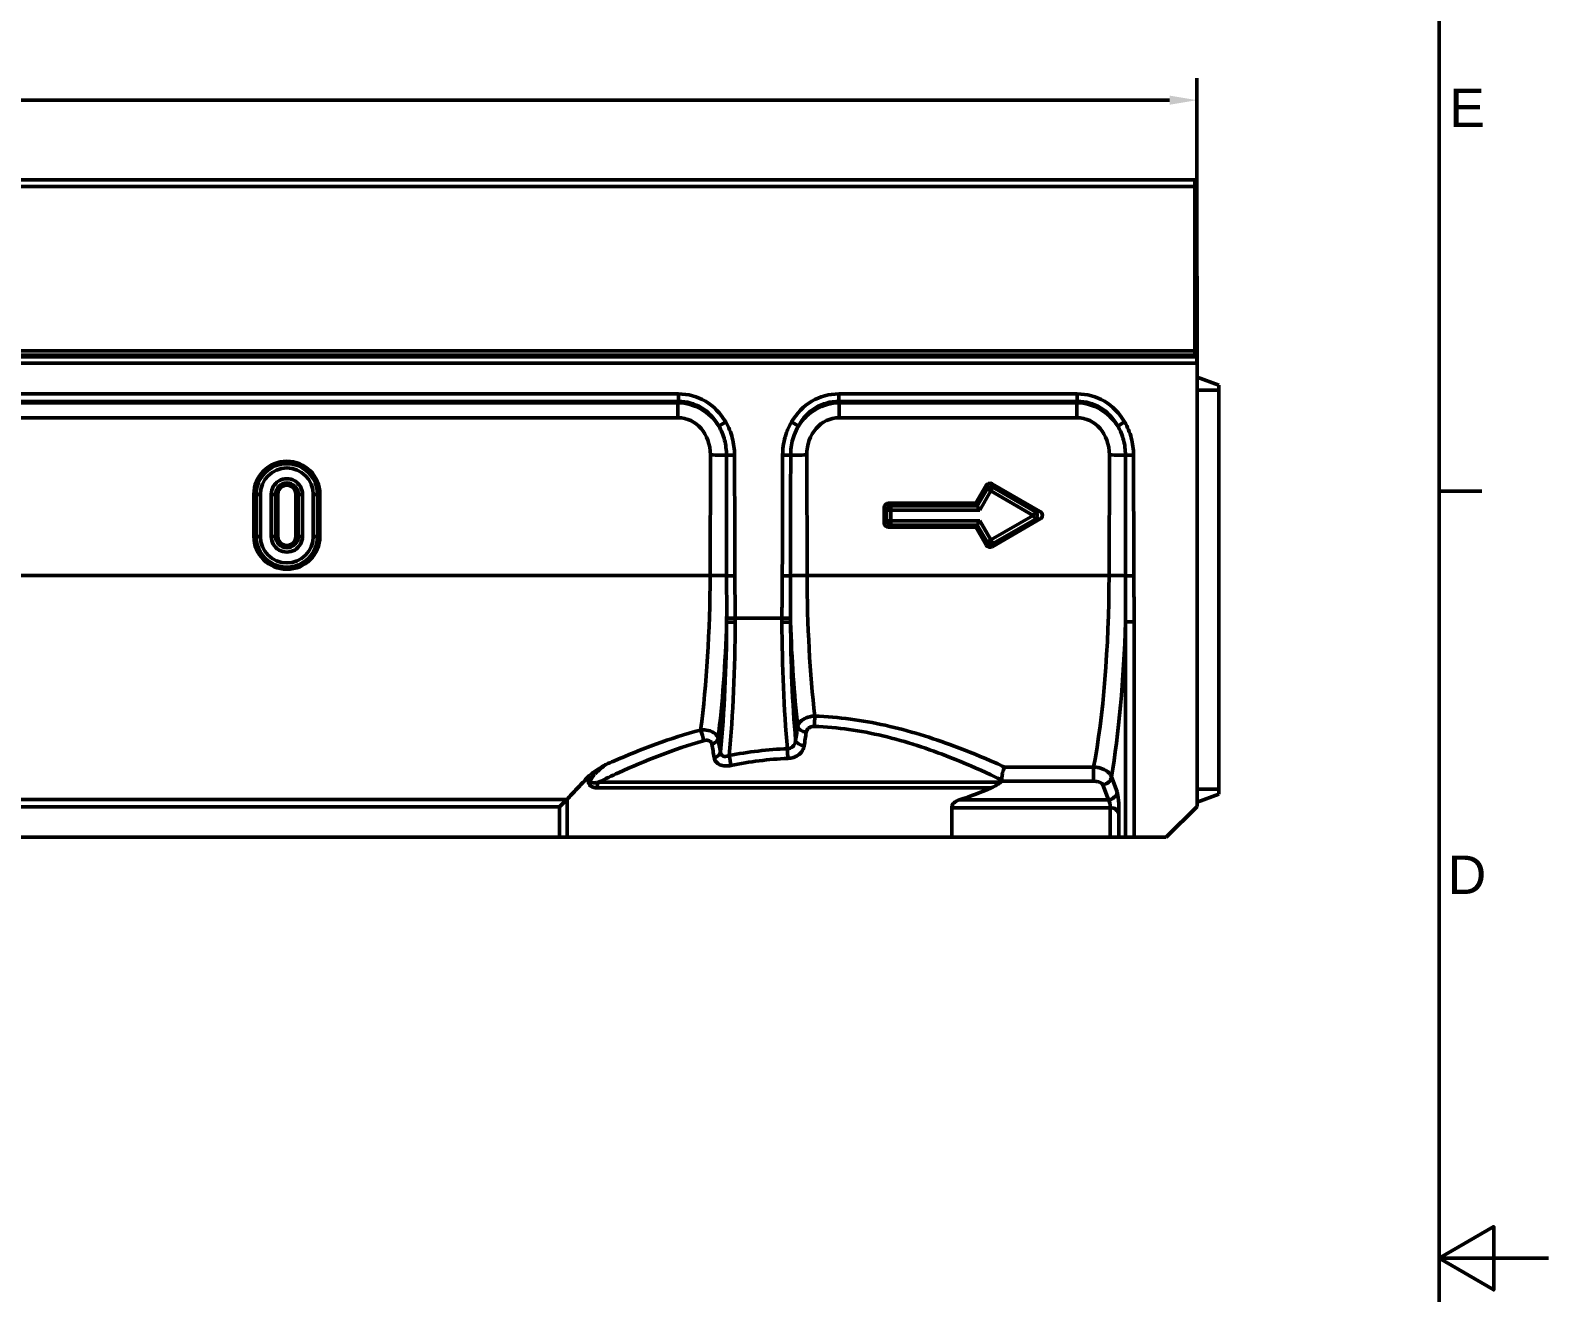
# Model space of a CAD drawing. Header units: millimetres. Extents: x 0 to 1485, y 0 to 1050.
# Drawn here: x 1138.7 to 1485, y 517.2 to 805.2 of the extents above; entities that cross this region are included whole.
import ezdxf

# ---------------------------------------------------------------- set-up
doc = ezdxf.new("R2010")
doc.units = ezdxf.units.MM
doc.header["$LTSCALE"] = 2.5
doc.layers.get('0').update_dxf_attribs({"lineweight": 50})
doc.layers.get('Defpoints').update_dxf_attribs({"lineweight": 50})
for name, color, linetype, lineweight in [('Bemaßung (ISO)', 7, 'Continuous', 50), ('Rahmen_0', 7, 'Continuous', 50), ('Rahmen_2', 7, 'Continuous', 50), ('Sichtbare Kanten(DIN)', 7, 'Continuous', 50), ('Sichtbare tangentiale Kanten(DIN)', 7, 'Continuous', 50)]:
    doc.layers.add(name, color=color, linetype=linetype, lineweight=lineweight)
doc.styles.add('Aktuell-DINNach Layer', font='arial.ttf')
doc.styles.add('TXT 3_5', font='isocpeur.ttf')
doc.dimstyles.new('Anrin Standard (DIN)', dxfattribs={"dimscale": 2.5, "dimtxt": 3.5, "dimasz": 2.5, "dimexe": 2, "dimexo": 0, "dimgap": 0.8, "dimtad": 1, "dimrnd": 1e-08, "dimtxsty": 'TXT 3_5', "dimcen": 0.09, "dimdle": 10, "dimclrd": 256, "dimclre": 256, "dimclrt": 256, "dimadec": 0, "dimazin": 2, "dimtfac": 0.714286, "dimtmove": 0, "dimatfit": 3, "dimfxl": 1, "dimtolj": 1, "dimlwd": -1, "dimlwe": -1, "dimarcsym": 0})

# ---------------------------------------------------------------- blocks, each defined once
blk = doc.blocks.new('Ränder Standardrahmen')
at = {"layer": 'Rahmen_0'}
blk.add_line((584, 280), (587.9, 280), dxfattribs=at)
at = {"layer": 'Rahmen_0', "flags": 128}
for points in [[(10, 10), (10, 410), (584, 410), (584, 10), (10, 10)], [(594, 210), (584, 210), (589, 212.89), (589, 207.11), (584, 210)]]:
    blk.add_lwpolyline(points, dxfattribs=at)
at = {"layer": 'Rahmen_2', "char_height": 3.5, "attachment_point": 7, "style": 'Aktuell-DINNach Layer'}
for s, insert in [('E', (584.92, 313.25)), ('D', (584.78, 243.25))]:
    blk.add_mtext(s, dxfattribs=dict(at, insert=insert))
blk = doc.blocks.new('*D16')
at = {"layer": 'Bemaßung (ISO)', "transparency": 16777216}
for p, q in [((404.79, 729.24), (404.79, 794.24)), ((1404.79, 729.24), (1404.79, 794.24)), ((411.04, 789.24), (1398.54, 789.24))]:
    blk.add_line(p, q, dxfattribs=at)
for points in [[(411.04, 790.28), (411.04, 788.2), (404.79, 789.24)], [(1398.54, 790.28), (1398.54, 788.2), (1404.79, 789.24)]]:
    blk.add_solid(points, dxfattribs=at)
at = {"layer": 'Defpoints', "color": 0, "transparency": 16777216}
for p in [(1404.79, 789.24), (404.79, 729.24), (1404.79, 729.24)]:
    blk.add_point(p, dxfattribs=at)
at = {"layer": 'Bemaßung (ISO)', "transparency": 16777216, "insert": (894.29, 799.99), "char_height": 8.75, "attachment_point": 1, "style": 'TXT 3_5'}
blk.add_mtext('\\A1;1000', dxfattribs=at)

msp = doc.modelspace()

# ---------------------------------------------------------------- linework, layer by layer
at = {"layer": 'Sichtbare Kanten(DIN)'}
for p, q in [((405.294, 771.066), (1404.294, 771.066)), ((1404.294, 771.066), (1404.294, 769.566)), ((1404.294, 732.071), (1404.294, 769.566)), ((1404.294, 749.066), (1404.794, 749.066)), ((1404.794, 736.334), (1404.794, 749.066)), ((1404.294, 736.334), (1404.794, 736.334)), ((1404.294, 736.066), (1404.794, 736.066)), ((1404.794, 736.066), (1404.794, 736.334)), ((1404.794, 732.066), (1404.794, 736.066)), ((405.294, 731.066), (1404.294, 731.066)), ((1404.294, 732.071), (1404.294, 731.066)), ((1404.794, 730.652), (1404.794, 732.066)), ((404.794, 729.238), (1404.794, 729.238)), ((1404.794, 729.238), (1404.794, 730.652)), ((1404.794, 628.066), (1404.794, 729.238)), ((1409.794, 724.247), (1404.794, 726.066)), ((1409.794, 724.247), (1409.794, 723.066)), ((1409.794, 632.066), (1409.794, 723.066)), ((1354.36, 697.258), (1356.718, 701.342)), ((1358.038, 701.696), (1369.009, 695.362)), ((1189.662, 689.726), (1189.662, 699.326)), ((1195.126, 699.326), (1195.126, 689.726)), ((1199.262, 689.726), (1199.262, 699.326)), ((1204.726, 699.326), (1204.726, 689.726)), ((1333.462, 692.76), (1333.462, 696.292)), ((1334.428, 697.258), (1354.36, 697.258)), ((1354.36, 697.258), (1354.669, 696.697)), ((1369.009, 693.69), (1358.038, 687.356)), ((1354.36, 691.794), (1334.428, 691.794)), ((1354.36, 691.794), (1354.669, 692.304)), ((1356.718, 687.71), (1354.36, 691.794)), ((1409.794, 630.886), (1404.794, 629.066)), ((1409.794, 632.066), (1409.794, 630.886)), ((1261.07, 629.647), (1259.395, 627.972)), ((1348.852, 627.792), (1348.852, 621.066)), ((1397.794, 621.066), (1404.794, 628.066)), ((959.291, 621.066), (1259.395, 621.066)), ((1259.395, 621.066), (1261.1, 621.066)), ((1348.852, 621.066), (1261.1, 621.066)), ((1385, 621.066), (1348.852, 621.066)), ((1385, 621.066), (1386.969, 621.066)), ((1386.969, 621.066), (1388.502, 621.066)), ((1390.472, 621.066), (1388.502, 621.066)), ((1390.472, 621.066), (1397.794, 621.066))]:
    msp.add_line(p, q, dxfattribs=at)
for centre, major_axis, ratio, start_param, end_param in [((1197.194, 699.326), (-7.532, 0), 0.9999171, 3.1415927, 6.2831853), ((1197.194, 699.326), (2.068, 0), 0.9999171, 0, 3.1415927), ((1357.58, 700.765), (-0.277, 1.033), 0.9351803, 5.5309968, 7.0347556), ((1334.497, 696.223), (-0.757, 0.756), 0.9351131, 5.5306883, 7.0344472), ((1355.227, 695.734), (-0.577, 1), 0.0055763, 0.2714579, 1.5804548), ((1334.497, 692.829), (-0.757, -0.756), 0.9351131, 5.5319234, 7.0356823), ((1355.227, 693.273), (-0.577, -1), 0.0055763, 0.2521409, 1.5611378), ((1368.387, 694.526), (1.135, 0), 0.8813393, 5.2922911, 7.2740795), ((1197.194, 689.726), (7.532, 0), 0.9999171, 3.1415927, 6.2831853), ((1197.194, 689.726), (-2.068, 0), 0.9999171, 0, 3.1415927), ((1357.58, 688.287), (-0.277, -1.033), 0.9351803, 5.531615, 7.0353738), ((1314.794, 643.953), (49.571, 0), 0.5067062, 5.8594087, 5.868831), ((1314.794, 653.781), (63, 0), 0.4663077, 5.3166182, 5.4650249)]:
    msp.add_ellipse(centre, major_axis=major_axis, ratio=ratio, start_param=start_param, end_param=end_param, dxfattribs=at)
for points, knots in [([(1265.993, 634.902), (1266.134, 635.054), (1266.297, 635.202), (1267.115, 635.884), (1268.079, 636.509), (1269.366, 637.293), (1269.655, 637.466), (1269.954, 637.642), (1269.964, 637.649), (1269.974, 637.655)], [0, 0, 0, 0, 0.08116696, 0.08116696, 0.39475918, 0.39475918, 0.48340464, 0.48340464, 0.48654807, 0.48654807, 0.48654807, 0.48654807]), ([(1360.17, 633.84), (1360.173, 633.843), (1360.175, 633.847), (1360.226, 633.91), (1360.254, 633.986), (1360.26, 634.087), (1360.26, 634.107), (1360.259, 634.127)], [1.644291853, 1.644291853, 1.644291853, 1.644291853, 1.64661351, 1.64661351, 1.68740138, 1.68740138, 1.696446353, 1.696446353, 1.696446353, 1.696446353]), ([(1360.87, 637.088), (1360.87, 637.086), (1360.869, 637.085), (1360.814, 636.959), (1360.76, 636.819), (1360.655, 636.512), (1360.604, 636.347), (1360.489, 635.928), (1360.429, 635.669), (1360.335, 635.165), (1360.3, 634.924), (1360.258, 634.483), (1360.252, 634.288), (1360.259, 634.127)], [-0.00065269, -0.00065269, -0.00065269, -0.00065269, 0, 0, 0.05572806, 0.05572806, 0.11130054, 0.11130054, 0.19046561, 0.19046561, 0.26643021, 0.26643021, 0.34142771, 0.34142771, 0.34142771, 0.34142771]), ([(1261.1, 629.678), (1261.825, 630.45), (1262.58, 631.255), (1263.661, 632.408), (1263.967, 632.736), (1264.277, 633.066)], [14.00292765, 14.00292765, 14.00292765, 14.00292765, 14.45510445, 14.45510445, 14.63145478, 14.63145478, 14.63145478, 14.63145478]), ([(1359.98, 633.624), (1359.792, 633.408), (1359.496, 633.2), (1358.766, 632.759), (1358.305, 632.533), (1357.858, 632.338)], [2.63099841, 2.63099841, 2.63099841, 2.63099841, 2.79183553, 2.79183553, 2.98450267, 2.98450267, 2.98450267, 2.98450267]), ([(1348.852, 627.792), (1348.852, 627.918), (1348.871, 628.043), (1348.941, 628.282), (1348.992, 628.397), (1349.181, 628.718), (1349.354, 628.901), (1349.835, 629.297), (1350.203, 629.482), (1350.586, 629.605)], [0.83120903, 0.83120903, 0.83120903, 0.83120903, 0.86900972, 0.86900972, 0.90681041, 0.90681041, 0.9824118, 0.9824118, 1.11644224, 1.11644224, 1.11644224, 1.11644224]), ([(1386.938, 626.622), (1386.933, 626.689), (1386.923, 626.759), (1386.879, 626.938), (1386.836, 627.046), (1386.678, 627.281), (1386.552, 627.397), (1386.211, 627.593), (1386.004, 627.666), (1385.535, 627.767), (1385.276, 627.791), (1385.008, 627.792), (1385.004, 627.792), (1385, 627.792)], [0, 0, 0, 0, 0.02246891, 0.02246891, 0.05681622, 0.05681622, 0.1008736, 0.1008736, 0.14597926, 0.14597926, 0.19269099, 0.19269099, 0.19345548, 0.19345548, 0.19345548, 0.19345548]), ([(1386.938, 626.622), (1386.948, 626.503), (1386.958, 626.384), (1386.969, 626.259), (1386.969, 626.255), (1386.969, 626.251)], [0.371917788, 0.371917788, 0.371917788, 0.371917788, 0.409302427, 0.409302427, 0.410610191, 0.410610191, 0.410610191, 0.410610191])]:
    msp.add_open_spline(points, degree=3, knots=knots, dxfattribs=at)
for points in [[(1264.277, 633.066), (1264.833, 633.66), (1265.405, 634.273), (1265.993, 634.902)], [(1261.07, 629.647), (1261.08, 629.657), (1261.09, 629.667), (1261.1, 629.678)]]:
    msp.add_open_spline(points, degree=3, dxfattribs=at)
at = {"layer": 'Sichtbare tangentiale Kanten(DIN)'}
for p, q in [((1404.294, 769.566), (405.294, 769.566)), ((405.294, 732.071), (1404.294, 732.071)), ((1404.294, 732.066), (1404.794, 732.066)), ((404.794, 730.652), (1404.794, 730.652)), ((1286.49, 722.221), (963.097, 722.221)), ((963.097, 720.489), (1286.49, 720.489)), ((1286.49, 720.489), (1286.399, 720.191)), ((1286.49, 720.489), (1286.49, 722.221)), ((1377.49, 722.221), (1323.097, 722.221)), ((1323.097, 720.489), (1323.097, 722.221)), ((1323.097, 720.489), (1377.49, 720.489)), ((1323.188, 720.191), (1323.097, 720.489)), ((1377.49, 720.489), (1377.399, 720.191)), ((1377.49, 720.489), (1377.49, 722.221)), ((1404.794, 723.066), (1409.794, 723.066)), ((1286.399, 720.191), (963.188, 720.191)), ((1286.399, 720.191), (1286.399, 716.779)), ((1323.188, 720.191), (1323.188, 716.779)), ((1377.399, 720.191), (1323.188, 720.191)), ((1377.399, 720.191), (1377.399, 716.779)), ((963.188, 716.779), (1286.399, 716.779)), ((1297.291, 715.815), (1295.715, 714.89)), ((1313.873, 714.89), (1312.296, 715.815)), ((1323.188, 716.779), (1377.399, 716.779)), ((1388.291, 715.815), (1386.715, 714.89)), ((1293.798, 708.28), (1293.736, 680.772)), ((1299.308, 708.246), (1297.471, 708.24)), ((1312.116, 708.24), (1310.279, 708.246)), ((1315.852, 680.772), (1315.789, 708.28)), ((1384.798, 708.28), (1384.736, 680.772)), ((1388.471, 708.24), (1390.308, 708.246)), ((1356.914, 700.586), (1354.669, 696.697)), ((1355.227, 695.721), (1357.751, 700.093)), ((1356.718, 701.342), (1356.914, 700.586)), ((1357.751, 700.093), (1367.455, 694.491)), ((1358.234, 700.939), (1358.038, 701.696)), ((1367.938, 695.337), (1358.234, 700.939)), ((1190.197, 699.3), (1189.662, 699.326)), ((1190.197, 699.3), (1190.197, 689.701)), ((1191.163, 689.691), (1191.163, 699.29)), ((1193.624, 699.29), (1193.624, 689.691)), ((1195.126, 699.326), (1194.59, 699.3)), ((1194.59, 689.701), (1194.59, 699.3)), ((1199.262, 699.326), (1199.797, 699.3)), ((1199.797, 699.3), (1199.797, 689.701)), ((1200.763, 689.691), (1200.763, 699.29)), ((1203.224, 699.29), (1203.224, 689.691)), ((1204.19, 699.3), (1204.726, 699.326)), ((1204.19, 689.701), (1204.19, 699.3)), ((1333.462, 696.292), (1333.997, 695.731)), ((1334.963, 696.697), (1334.428, 697.258)), ((1334.963, 696.697), (1334.963, 695.721)), ((1354.669, 696.697), (1334.963, 696.697)), ((1333.997, 693.27), (1333.462, 692.76)), ((1333.997, 695.731), (1333.997, 693.27)), ((1334.963, 695.721), (1355.227, 695.721)), ((1334.963, 693.26), (1334.963, 695.721)), ((1334.963, 693.26), (1334.963, 692.304)), ((1355.227, 693.26), (1334.963, 693.26)), ((1357.751, 688.888), (1355.227, 693.26)), ((1367.455, 694.491), (1357.751, 688.888)), ((1358.234, 688.062), (1367.938, 693.664)), ((1369.009, 695.362), (1367.938, 695.337)), ((1367.938, 693.664), (1369.009, 693.69)), ((1189.662, 689.726), (1190.197, 689.701)), ((1195.126, 689.726), (1194.59, 689.701)), ((1199.797, 689.701), (1199.262, 689.726)), ((1204.19, 689.701), (1204.726, 689.726)), ((1334.428, 691.794), (1334.963, 692.304)), ((1334.963, 692.304), (1354.669, 692.304)), ((1354.669, 692.304), (1356.914, 688.415)), ((1356.914, 688.415), (1356.718, 687.71)), ((1358.038, 687.356), (1358.234, 688.062)), ((955.852, 680.772), (1293.736, 680.772)), ((1297.502, 680.73), (1299.385, 680.734)), ((1310.202, 680.734), (1312.085, 680.73)), ((1315.852, 680.772), (1384.736, 680.772)), ((1388.502, 680.73), (1390.385, 680.734)), ((1297.509, 671.059), (1299.47, 671.066)), ((1310.117, 671.066), (1299.47, 671.066)), ((1310.117, 671.066), (1312.078, 671.059)), ((1388.502, 670.217), (1390.472, 670.217)), ((1388.502, 670.217), (1388.502, 621.066)), ((1390.472, 621.066), (1390.472, 670.217)), ((1360.17, 633.84), (1381.206, 633.84)), ((1381.206, 637.088), (1360.87, 637.088)), ((1381.206, 633.84), (1381.206, 637.088)), ((1386.562, 631.417), (1385.26, 634.861)), ((1357.858, 632.338), (1267.942, 632.338)), ((1268.29, 633.624), (1359.98, 633.624)), ((1383.29, 633.048), (1384.592, 629.605)), ((1404.794, 632.066), (1409.794, 632.066)), ((1261.07, 629.647), (961.129, 629.647)), ((961.129, 627.972), (1259.395, 627.972)), ((1259.395, 627.972), (1259.395, 621.066)), ((1261.1, 621.066), (1261.1, 629.678)), ((1348.852, 627.792), (1385, 627.792)), ((1384.592, 629.605), (1350.586, 629.605)), ((1385, 627.792), (1385, 621.066)), ((1386.969, 621.066), (1386.969, 626.251))]:
    msp.add_line(p, q, dxfattribs=at)
for centre, major_axis, ratio, start_param, end_param in [((1285.256, 706.055), (4.777, 15.64), 0.8561015, 5.6163195, 6.5389201), ((1285.256, 706.055), (4.276, 14.003), 0.8196162, 5.6163195, 6.5389201), ((1324.331, 706.055), (-4.777, 15.64), 0.8561015, 6.0274505, 6.9500511), ((1324.331, 706.055), (-4.276, 14.003), 0.8196162, 6.0274505, 6.9500511), ((1376.256, 706.055), (4.777, 15.64), 0.8561015, 5.6163195, 6.5389201), ((1376.256, 706.055), (4.276, 14.003), 0.8196162, 5.6163195, 6.5389201), ((1285.673, 707.42), (3.621, 12.318), 0.9346303, 5.6050465, 6.5276471), ((1323.915, 707.42), (-3.621, 12.318), 0.9346303, 6.0387235, 6.9613241), ((1376.673, 707.42), (3.621, 12.318), 0.9346303, 5.6050465, 6.5276471), ((1285.673, 707.472), (2.696, 9.02), 0.8497244, 5.0480633, 6.5319261), ((1323.915, 707.472), (-2.696, 9.02), 0.8497244, 6.0344445, 7.5183073), ((1376.673, 707.472), (2.696, 9.02), 0.8497244, 5.0480633, 6.5319261), ((1293.798, 708.228), (-4, 0.009), 0.0128774, 3.5485266, 4.7124182), ((1293.379, 523.846), (1.058, 465.904), 0.0085854, 5.0558499, 5.119323), ((1293.379, 523.846), (1.058, 465.93), 0.0128774, 5.0558499, 5.119323), ((1316.208, 523.846), (-1.058, 465.93), 0.0128774, 1.1638623, 1.2273354), ((1316.208, 523.846), (-1.058, 465.904), 0.0085854, 1.1638623, 1.2273354), ((1315.789, 708.228), (4, 0.009), 0.0128774, 1.5707671, 2.7346587), ((1384.798, 708.228), (-4, 0.009), 0.0128774, 3.5485266, 4.7124182), ((1384.379, 523.846), (1.058, 465.904), 0.0085854, 5.0558499, 5.119323), ((1384.379, 523.846), (1.058, 465.93), 0.0128774, 5.0558499, 5.119323), ((1197.194, 699.3), (6.997, 0), 0.9999171, 0, 3.1415927), ((1197.194, 699.29), (-6.031, 0), 0.9999171, 3.1415927, 6.2831853), ((1197.194, 699.29), (3.569, 0), 0.9999171, 0, 3.1415927), ((1197.194, 699.3), (-2.603, 0), 0.9999171, 3.1415927, 6.2831853), ((1357.751, 700.106), (-0.968, -0.251), 0.9306279, 3.9696169, 5.4733757), ((1357.751, 700.106), (-0.866, 0.5), 0.0111522, 0.2682386, 1.5772355), ((1357.751, 700.106), (0.5, 0.866), 0.0064387, 4.7012363, 6.0102332), ((1191.163, 699.303), (-1, 0), 0.0128775, 0.2617994, 1.5707963), ((1193.624, 699.303), (1, 0), 0.0128775, 4.712389, 6.0213859), ((1200.763, 699.303), (-1, 0), 0.0128775, 0.2617994, 1.5707963), ((1203.224, 699.303), (1, 0), 0.0128775, 4.712389, 6.0213859), ((1334.963, 695.734), (-0.723, -0.69), 0.931809, 3.9856004, 5.4893593), ((1334.963, 695.734), (-1, 0), 0.0128775, 0.2617994, 1.5707963), ((1334.963, 693.273), (-1, 0), 0.0128775, 0.2617994, 1.5707963), ((1334.963, 693.273), (0.689, -0.724), 0.9382622, 3.9868355, 5.4905943), ((1367.455, 694.504), (0.5, 0.866), 0.0064387, 4.7012363, 6.0102332), ((1367.455, 694.504), (0.5, -0.866), 0.0064387, 4.7235417, 6.0325386), ((1367.455, 694.504), (-0.024, 1), 0.8813393, 3.6942365, 5.676025), ((1191.163, 689.704), (-1, 0), 0.0128775, 0.2617994, 1.5707963), ((1197.194, 689.701), (-6.997, 0), 0.9999171, 0, 3.1415927), ((1197.194, 689.691), (6.031, 0), 0.9999171, 3.1415927, 6.2831853), ((1193.624, 689.704), (1, 0), 0.0128775, 4.712389, 6.0213859), ((1197.194, 689.691), (-3.569, 0), 0.9999171, 0, 3.1415927), ((1197.194, 689.701), (2.603, 0), 0.9999171, 3.1415927, 6.2831853), ((1200.763, 689.704), (-1, 0), 0.0128775, 0.2617994, 1.5707963), ((1203.224, 689.704), (1, 0), 0.0128775, 4.712389, 6.0213859), ((1357.751, 688.901), (-0.866, -0.5), 0.0111522, 0.2553602, 1.5643571), ((1357.751, 688.901), (0.964, -0.268), 0.9394432, 3.9702351, 5.4739939), ((1357.751, 688.901), (0.5, -0.866), 0.0064387, 4.7235417, 6.0325386), ((1282.099, 681.571), (0, -62), 0.1877029, 0.9504157, 1.5579185), ((1293.736, 680.721), (4, -0.009), 0.0128774, 0.3434609, 1.5708256), ((1315.852, 680.721), (-4, -0.009), 0.0128774, 4.7123597, 5.9397244), ((1327.488, 681.571), (0, 62), 0.1877029, 1.5836742, 2.1293891), ((1373.099, 681.571), (0, -62), 0.1877029, 0.7706377, 1.5579185), ((1384.736, 680.721), (4, -0.009), 0.0128774, 0.3434609, 1.5708256), ((1286.038, 681.571), (0, 66), 0.176327, 4.0994088, 4.5389466), ((1286.57, 671.066), (0, -62), 0.176327, 1.0554951, 1.5565122), ((1299.471, 670.181), (-2, 0.005), 0.0142836, 0.1745509, 1.5708323), ((1288.54, 671.066), (0, 64), 0.1708168, 4.200113, 4.6981048), ((1310.117, 670.181), (2, 0.005), 0.0142836, 4.712353, 6.1086344), ((1321.048, 671.066), (0, -64), 0.1708168, 4.7266732, 5.1966749), ((1323.549, 681.571), (0, -66), 0.176327, 4.8858314, 5.2757571), ((1323.017, 671.066), (0, 62), 0.176327, 1.5850805, 2.0365938), ((1377.038, 681.571), (0, 66), 0.176327, 3.9261124, 4.5395028), ((1317.62, 647.651), (0.072, 1.999), 0.022596, 1.0126123, 2.2702948), ((1291.568, 644.365), (-0.535, 1.927), 0.1878311, 3.9311281, 5.3069371), ((1315.68, 646.324), (-1.978, 0.294), 0.6398095, 0.2279155, 1.6529239), ((1293.587, 643.6), (1.971, 0.338), 0.692409, 4.8865165, 6.0401242), ((1311.373, 640.338), (-0.084, 1.998), 0.0221423, 4.0125798, 5.1962085), ((1315.219, 643.22), (-1.978, 0.293), 0.6391954, 0.2277614, 1.6594657), ((1294.113, 640.513), (1.972, 0.333), 0.6866749, 4.8691173, 6.041986), ((1298.069, 638.716), (-0.391, 1.961), 0.1091703, 3.9761347, 5.2138687), ((1383.29, 634.861), (1.871, 0.707), 0.8949521, 4.3860744, 5.8834178), ((1269.429, 632.338), (0, -2), 0.7436793, 4.0142573, 4.712389), ((1384.592, 631.417), (1.871, 0.707), 0.8949521, 4.3860744, 5.8834178), ((1386.264, 627.792), (0, 4), 0.176327, 4.4154983, 5.846853), ((1384.294, 627.792), (0, -2), 0.352654, 1.5707963, 2.7052603), ((1385, 625.927), (2, 0), 0.9326153, 0.1745329, 1.5707963)]:
    msp.add_ellipse(centre, major_axis=major_axis, ratio=ratio, start_param=start_param, end_param=end_param, dxfattribs=at)
for points, knots in [([(1295.715, 714.89), (1296.292, 713.904), (1296.737, 712.818), (1297.324, 710.567), (1297.469, 709.405), (1297.471, 708.24)], [-0.78920561, -0.78920561, -0.78920561, -0.78920561, -0.3946028, -0.3946028, 0, 0, 0, 0]), ([(1299.308, 708.246), (1299.304, 709.562), (1299.139, 710.876), (1298.466, 713.438), (1297.957, 714.681), (1297.291, 715.815)], [0, 0, 0, 0, 0.3946028, 0.3946028, 0.78920561, 0.78920561, 0.78920561, 0.78920561]), ([(1312.296, 715.815), (1311.847, 715.05), (1311.468, 714.235), (1310.684, 712.043), (1310.402, 710.633), (1310.291, 708.891), (1310.28, 708.568), (1310.279, 708.246)], [0, 0, 0, 0, 0.26638282, 0.26638282, 0.69259534, 0.69259534, 0.78920561, 0.78920561, 0.78920561, 0.78920561]), ([(1312.116, 708.24), (1312.117, 708.526), (1312.126, 708.811), (1312.222, 710.352), (1312.469, 711.594), (1313.153, 713.514), (1313.483, 714.225), (1313.873, 714.89)], [-0.78920561, -0.78920561, -0.78920561, -0.78920561, -0.69259534, -0.69259534, -0.26638282, -0.26638282, 0, 0, 0, 0]), ([(1386.715, 714.89), (1387.292, 713.904), (1387.735, 712.821), (1388.321, 710.582), (1388.469, 709.408), (1388.471, 708.24)], [-0.79015841, -0.79015841, -0.79015841, -0.79015841, -0.39557188, -0.39557188, 0, 0, 0, 0]), ([(1390.308, 708.246), (1390.304, 709.565), (1390.135, 710.894), (1389.465, 713.441), (1388.957, 714.681), (1388.291, 715.815)], [0, 0, 0, 0, 0.39557188, 0.39557188, 0.79015841, 0.79015841, 0.79015841, 0.79015841]), ([(1297.502, 680.73), (1297.504, 678.618), (1297.513, 676.509), (1297.518, 673.29), (1297.517, 672.172), (1297.509, 671.059)], [-0.96679665, -0.96679665, -0.96679665, -0.96679665, -0.33669121, -0.33669121, 0, 0, 0, 0]), ([(1299.47, 671.066), (1299.466, 672.189), (1299.454, 673.311), (1299.416, 676.533), (1299.39, 678.634), (1299.385, 680.734)], [0, 0, 0, 0, 0.33669121, 0.33669121, 0.96679665, 0.96679665, 0.96679665, 0.96679665]), ([(1310.202, 680.734), (1310.197, 678.699), (1310.173, 676.664), (1310.135, 673.441), (1310.122, 672.254), (1310.117, 671.066)], [0, 0, 0, 0, 0.6105745, 0.6105745, 0.96679682, 0.96679682, 0.96679682, 0.96679682]), ([(1312.078, 671.059), (1312.07, 672.236), (1312.07, 673.419), (1312.075, 676.639), (1312.084, 678.684), (1312.085, 680.73)], [-0.96679682, -0.96679682, -0.96679682, -0.96679682, -0.6105745, -0.6105745, 0, 0, 0, 0]), ([(1388.502, 680.73), (1388.503, 680.093), (1388.504, 679.457), (1388.509, 677.046), (1388.517, 675.274), (1388.517, 672.409), (1388.513, 671.311), (1388.502, 670.217)], [-1.0517367, -1.0517367, -1.0517367, -1.0517367, -0.8618434, -0.8618434, -0.3314782, -0.3314782, 0, 0, 0, 0]), ([(1390.472, 670.217), (1390.472, 671.322), (1390.463, 672.427), (1390.432, 675.299), (1390.407, 677.067), (1390.39, 679.468), (1390.387, 680.101), (1390.385, 680.734)], [0, 0, 0, 0, 0.3314782, 0.3314782, 0.8618434, 0.8618434, 1.0517367, 1.0517367, 1.0517367, 1.0517367]), ([(1317.62, 648.711), (1317.382, 648.706), (1317.142, 648.686), (1316.333, 648.568), (1315.784, 648.398), (1314.773, 647.888), (1314.336, 647.521), (1313.88, 646.863), (1313.763, 646.593), (1313.71, 646.324)], [0, 0, 0, 0, 0.03592717, 0.03592717, 0.12287406, 0.12287406, 0.22393086, 0.22393086, 0.28709136, 0.28709136, 0.28709136, 0.28709136]), ([(1360.87, 637.088), (1360.196, 637.394), (1359.516, 637.7), (1355.787, 639.347), (1352.633, 640.649), (1344.342, 643.738), (1339.079, 645.389), (1328.461, 647.766), (1323.04, 648.521), (1317.62, 648.711)], [-4.6289295, -4.6289295, -4.6289295, -4.6289295, -4.3858378, -4.3858378, -3.3076901, -3.3076901, -1.6276799, -1.6276799, 0, 0, 0, 0]), ([(1291.568, 645.527), (1288.098, 644.593), (1284.697, 643.496), (1278.076, 641.094), (1274.864, 639.793), (1271.75, 638.438), (1271.155, 638.179), (1270.563, 637.918), (1269.974, 637.655)], [-4.3998367, -4.3998367, -4.3998367, -4.3998367, -3.2998775, -3.2998775, -2.1999183, -2.1999183, -2.1999183, -1.9896744, -1.9896744, -1.9896744, -1.9896744]), ([(1295.557, 643.6), (1295.536, 643.702), (1295.506, 643.804), (1295.309, 644.294), (1295.001, 644.648), (1294.101, 645.234), (1293.479, 645.437), (1292.412, 645.565), (1291.984, 645.567), (1291.568, 645.527)], [0, 0, 0, 0, 0.02386391, 0.02386391, 0.11761917, 0.11761917, 0.22550289, 0.22550289, 0.29293021, 0.29293021, 0.29293021, 0.29293021]), ([(1313.71, 646.324), (1313.633, 645.807), (1313.557, 645.29), (1313.403, 644.255), (1313.326, 643.738), (1313.25, 643.22)], [-0.40819786, -0.40819786, -0.40819786, -0.40819786, -0.20409893, -0.20409893, 0, 0, 0, 0]), ([(1315.208, 641.934), (1315.283, 642.452), (1315.357, 642.969), (1315.506, 644.004), (1315.58, 644.521), (1315.655, 645.039)], [0, 0, 0, 0, 0.20409893, 0.20409893, 0.40819786, 0.40819786, 0.40819786, 0.40819786]), ([(1315.655, 645.039), (1315.678, 645.199), (1315.732, 645.358), (1315.947, 645.743), (1316.157, 645.952), (1316.645, 646.232), (1316.911, 646.319), (1317.305, 646.365), (1317.422, 646.37), (1317.539, 646.366)], [-0.28709136, -0.28709136, -0.28709136, -0.28709136, -0.22393086, -0.22393086, -0.12287406, -0.12287406, -0.03592717, -0.03592717, 0, 0, 0, 0]), ([(1317.539, 646.366), (1322.804, 646.169), (1328.072, 645.39), (1338.415, 642.936), (1343.555, 641.232), (1351.672, 638.043), (1354.764, 636.699), (1358.597, 634.92), (1359.433, 634.524), (1360.259, 634.127)], [0, 0, 0, 0, 1.6276799, 1.6276799, 3.3076901, 3.3076901, 4.3858378, 4.3858378, 4.6903829, 4.6903829, 4.6903829, 4.6903829]), ([(1268.29, 633.624), (1269.773, 634.347), (1271.281, 635.061), (1272.809, 635.761), (1275.866, 637.159), (1279.016, 638.502), (1285.495, 640.982), (1288.818, 642.115), (1292.202, 643.079)], [1.6500065, 1.6500065, 1.6500065, 1.6500065, 2.1999183, 2.1999183, 2.1999183, 3.2998775, 3.2998775, 4.3998367, 4.3998367, 4.3998367, 4.3998367]), ([(1292.202, 643.079), (1292.409, 643.138), (1292.622, 643.174), (1293.152, 643.193), (1293.458, 643.129), (1293.897, 642.869), (1294.046, 642.691), (1294.137, 642.427), (1294.151, 642.371), (1294.16, 642.315)], [-0.29293021, -0.29293021, -0.29293021, -0.29293021, -0.22550289, -0.22550289, -0.11761917, -0.11761917, -0.02386391, -0.02386391, 0, 0, 0, 0]), ([(1294.16, 642.315), (1294.241, 641.802), (1294.322, 641.289), (1294.485, 640.26), (1294.566, 639.744), (1294.647, 639.227)], [0, 0, 0, 0, 0.21619406, 0.21619406, 0.43238812, 0.43238812, 0.43238812, 0.43238812]), ([(1296.083, 640.513), (1295.995, 641.03), (1295.908, 641.545), (1295.733, 642.574), (1295.645, 643.088), (1295.557, 643.6)], [-0.43238812, -0.43238812, -0.43238812, -0.43238812, -0.21619406, -0.21619406, 0, 0, 0, 0]), ([(1311.373, 641.269), (1309.137, 641.178), (1306.902, 640.997), (1302.459, 640.466), (1300.251, 640.117), (1298.069, 639.696)], [-1.3431729, -1.3431729, -1.3431729, -1.3431729, -0.6715864, -0.6715864, 0, 0, 0, 0]), ([(1313.25, 643.22), (1313.23, 642.954), (1313.171, 642.695), (1312.981, 642.234), (1312.849, 642.025), (1312.569, 641.724), (1312.431, 641.612), (1312.112, 641.423), (1311.929, 641.352), (1311.617, 641.285), (1311.495, 641.271), (1311.373, 641.269)], [0, 0, 0, 0, 0.14466633, 0.14466633, 0.28551424, 0.28551424, 0.39015248, 0.39015248, 0.50718643, 0.50718643, 0.58033265, 0.58033265, 0.58033265, 0.58033265]), ([(1311.461, 639.053), (1311.698, 639.063), (1311.937, 639.091), (1312.546, 639.208), (1312.905, 639.324), (1313.533, 639.617), (1313.808, 639.787), (1314.368, 640.237), (1314.634, 640.542), (1315.027, 641.203), (1315.155, 641.568), (1315.208, 641.934)], [-0.58033265, -0.58033265, -0.58033265, -0.58033265, -0.50718643, -0.50718643, -0.39015248, -0.39015248, -0.28551424, -0.28551424, -0.14466633, -0.14466633, 0, 0, 0, 0]), ([(1268.29, 633.624), (1267.979, 633.546), (1267.672, 633.485), (1267.136, 633.444), (1266.895, 633.454), (1266.601, 633.588), (1266.515, 633.677), (1266.435, 633.995), (1266.526, 634.259), (1266.809, 634.757), (1266.994, 635), (1267.339, 635.401), (1267.493, 635.566), (1267.958, 636.032), (1268.281, 636.324), (1268.974, 636.905), (1269.345, 637.195), (1269.808, 637.535), (1269.891, 637.595), (1269.974, 637.655)], [-1.0354143, -1.0354143, -1.0354143, -1.0354143, -0.9020172, -0.9020172, -0.7835279, -0.7835279, -0.7050986, -0.7050986, -0.5791983, -0.5791983, -0.4595362, -0.4595362, -0.3733431, -0.3733431, -0.2109064, -0.2109064, -0.0376183, -0.0376183, 0, 0, 0, 0]), ([(1294.647, 639.227), (1294.675, 639.049), (1294.725, 638.874), (1294.916, 638.447), (1295.089, 638.212), (1295.568, 637.792), (1295.882, 637.62), (1296.626, 637.377), (1297.063, 637.317), (1297.835, 637.327), (1298.165, 637.364), (1298.49, 637.43)], [-0.5734525, -0.5734525, -0.5734525, -0.5734525, -0.49869447, -0.49869447, -0.37908162, -0.37908162, -0.24633663, -0.24633663, -0.10216456, -0.10216456, 0, 0, 0, 0]), ([(1298.069, 639.696), (1297.898, 639.62), (1297.725, 639.563), (1297.321, 639.48), (1297.094, 639.476), (1296.707, 639.561), (1296.545, 639.643), (1296.3, 639.873), (1296.213, 640.013), (1296.119, 640.281), (1296.095, 640.394), (1296.083, 640.513)], [0, 0, 0, 0, 0.10216456, 0.10216456, 0.24633663, 0.24633663, 0.37908162, 0.37908162, 0.49869447, 0.49869447, 0.5734525, 0.5734525, 0.5734525, 0.5734525]), ([(1298.49, 637.43), (1300.62, 637.865), (1302.773, 638.225), (1307.104, 638.772), (1309.282, 638.959), (1311.461, 639.053)], [0, 0, 0, 0, 0.6715864, 0.6715864, 1.3431729, 1.3431729, 1.3431729, 1.3431729]), ([(1265.993, 634.902), (1265.982, 634.855), (1265.973, 634.807), (1265.889, 634.354), (1265.872, 633.907), (1266.052, 633.278), (1266.169, 633.071), (1266.517, 632.681), (1266.774, 632.546), (1267.328, 632.369), (1267.635, 632.338), (1267.942, 632.338)], [0.56422414, 0.56422414, 0.56422414, 0.56422414, 0.5791983, 0.5791983, 0.70509856, 0.70509856, 0.78352789, 0.78352789, 0.90201723, 0.90201723, 1.03541428, 1.03541428, 1.03541428, 1.03541428]), ([(1385.26, 634.861), (1385.2, 635.102), (1385.074, 635.343), (1384.648, 635.869), (1384.301, 636.149), (1383.432, 636.625), (1382.901, 636.821), (1381.963, 637.022), (1381.583, 637.071), (1381.206, 637.088)], [0, 0, 0, 0, 0.06669092, 0.06669092, 0.1548492, 0.1548492, 0.24604596, 0.24604596, 0.30304394, 0.30304394, 0.30304394, 0.30304394]), ([(1381.206, 633.84), (1381.396, 633.84), (1381.588, 633.828), (1382.064, 633.767), (1382.336, 633.701), (1382.782, 633.532), (1382.962, 633.429), (1383.187, 633.232), (1383.255, 633.141), (1383.29, 633.048)], [-0.30304394, -0.30304394, -0.30304394, -0.30304394, -0.24604596, -0.24604596, -0.1548492, -0.1548492, -0.06669092, -0.06669092, 0, 0, 0, 0])]:
    msp.add_open_spline(points, degree=3, knots=knots, dxfattribs=at)
for points in [[(1297.509, 671.059), (1297.507, 670.766), (1297.505, 670.473), (1297.501, 670.181)], [(1299.471, 670.152), (1299.472, 670.457), (1299.471, 670.762), (1299.47, 671.066)], [(1310.117, 671.066), (1310.116, 670.762), (1310.116, 670.457), (1310.117, 670.152)], [(1312.086, 670.181), (1312.083, 670.473), (1312.08, 670.766), (1312.078, 671.059)]]:
    msp.add_open_spline(points, degree=3, dxfattribs=at)

# ---------------------------------------------------------------- block references
at = {"xscale": 2.5, "yscale": 2.5, "zscale": 2.5}
msp.add_blockref('Ränder Standardrahmen', (0, 0), dxfattribs=at)

# ---------------------------------------------------------------- dimensions: what is measured, and where the dimension line sits
at = {"layer": 'Bemaßung (ISO)'}
dim = msp.add_linear_dim(base=(1404.794, 789.238), p1=(404.794, 729.238), p2=(1404.794, 729.238), dimstyle='Anrin Standard (DIN)', override={"dimgap": 0.8, "dimdec": 2, "dimtol": 0, "dimlim": 0, "dimtp": 0, "dimtm": 0, "dimtdec": 2, "dimtofl": 0, "dimatfit": 1}, dxfattribs=at)
dim.commit()
dim.dimension.update_dxf_attribs({"geometry": '*D16', "text_midpoint": (904.794, 789.238), "dimtype": 160})

doc.saveas('drawing.dxf')
